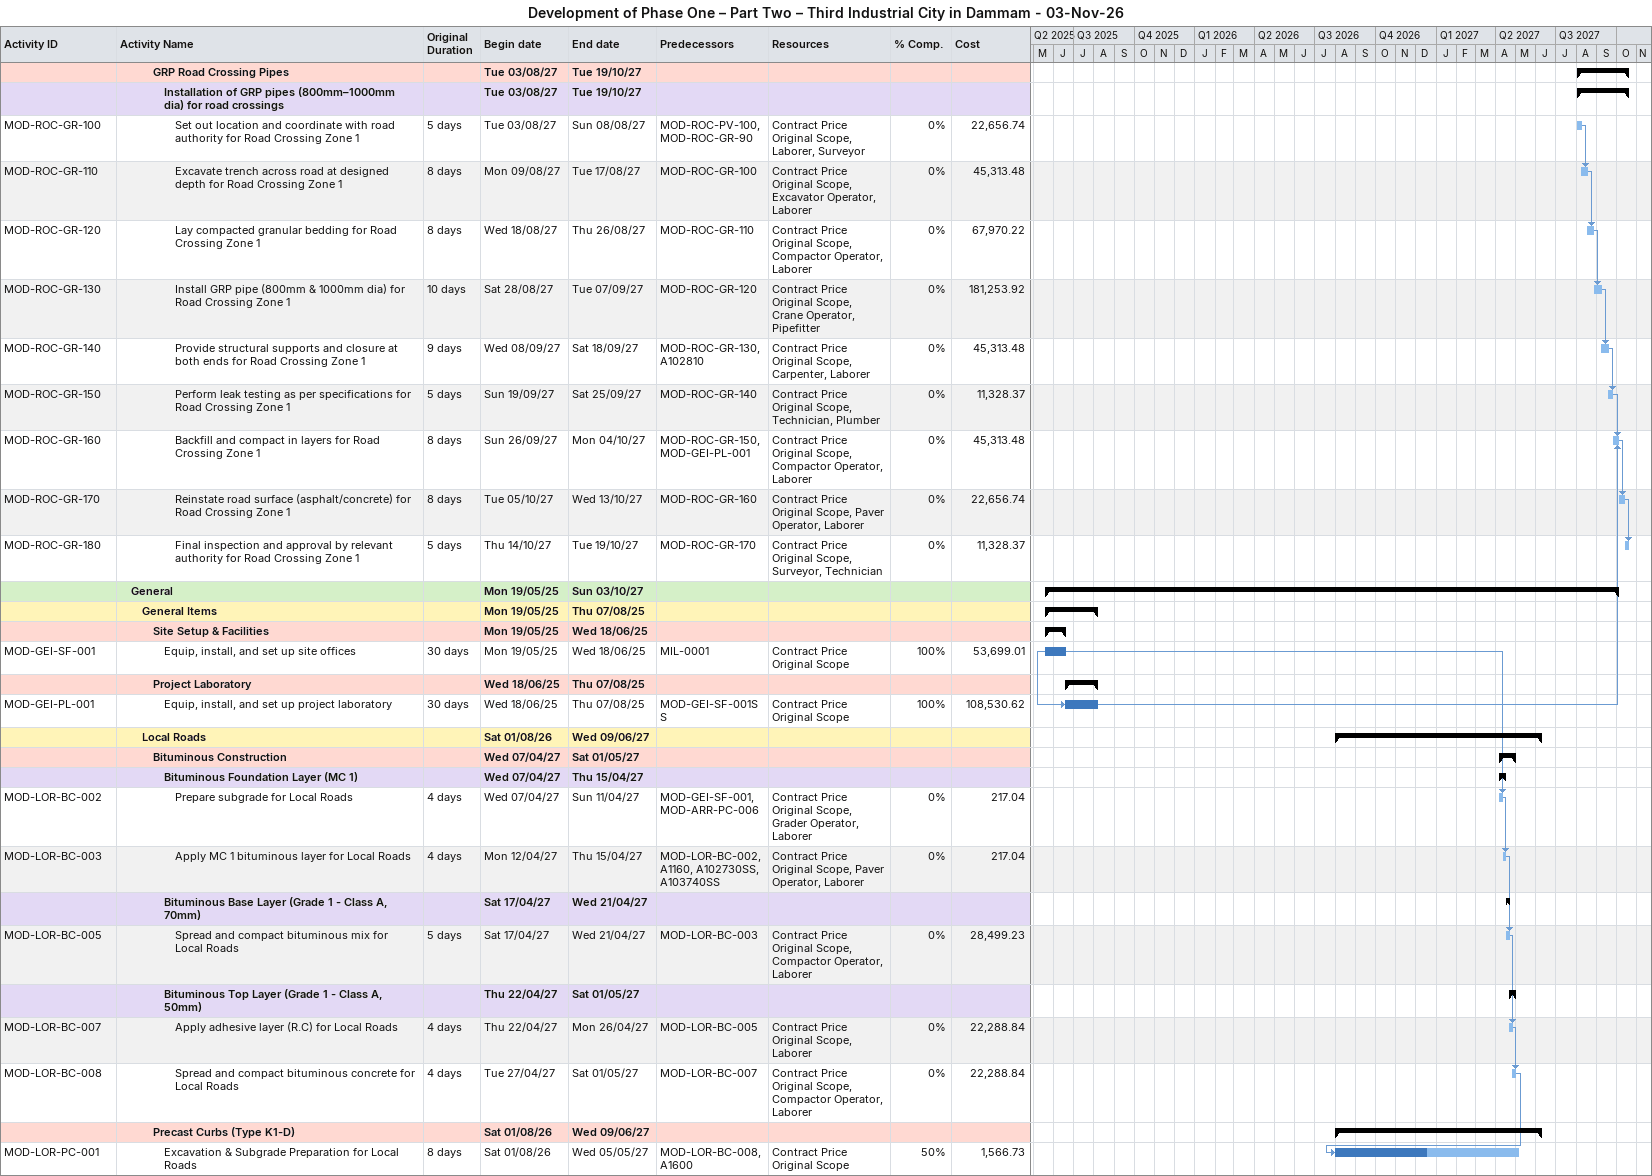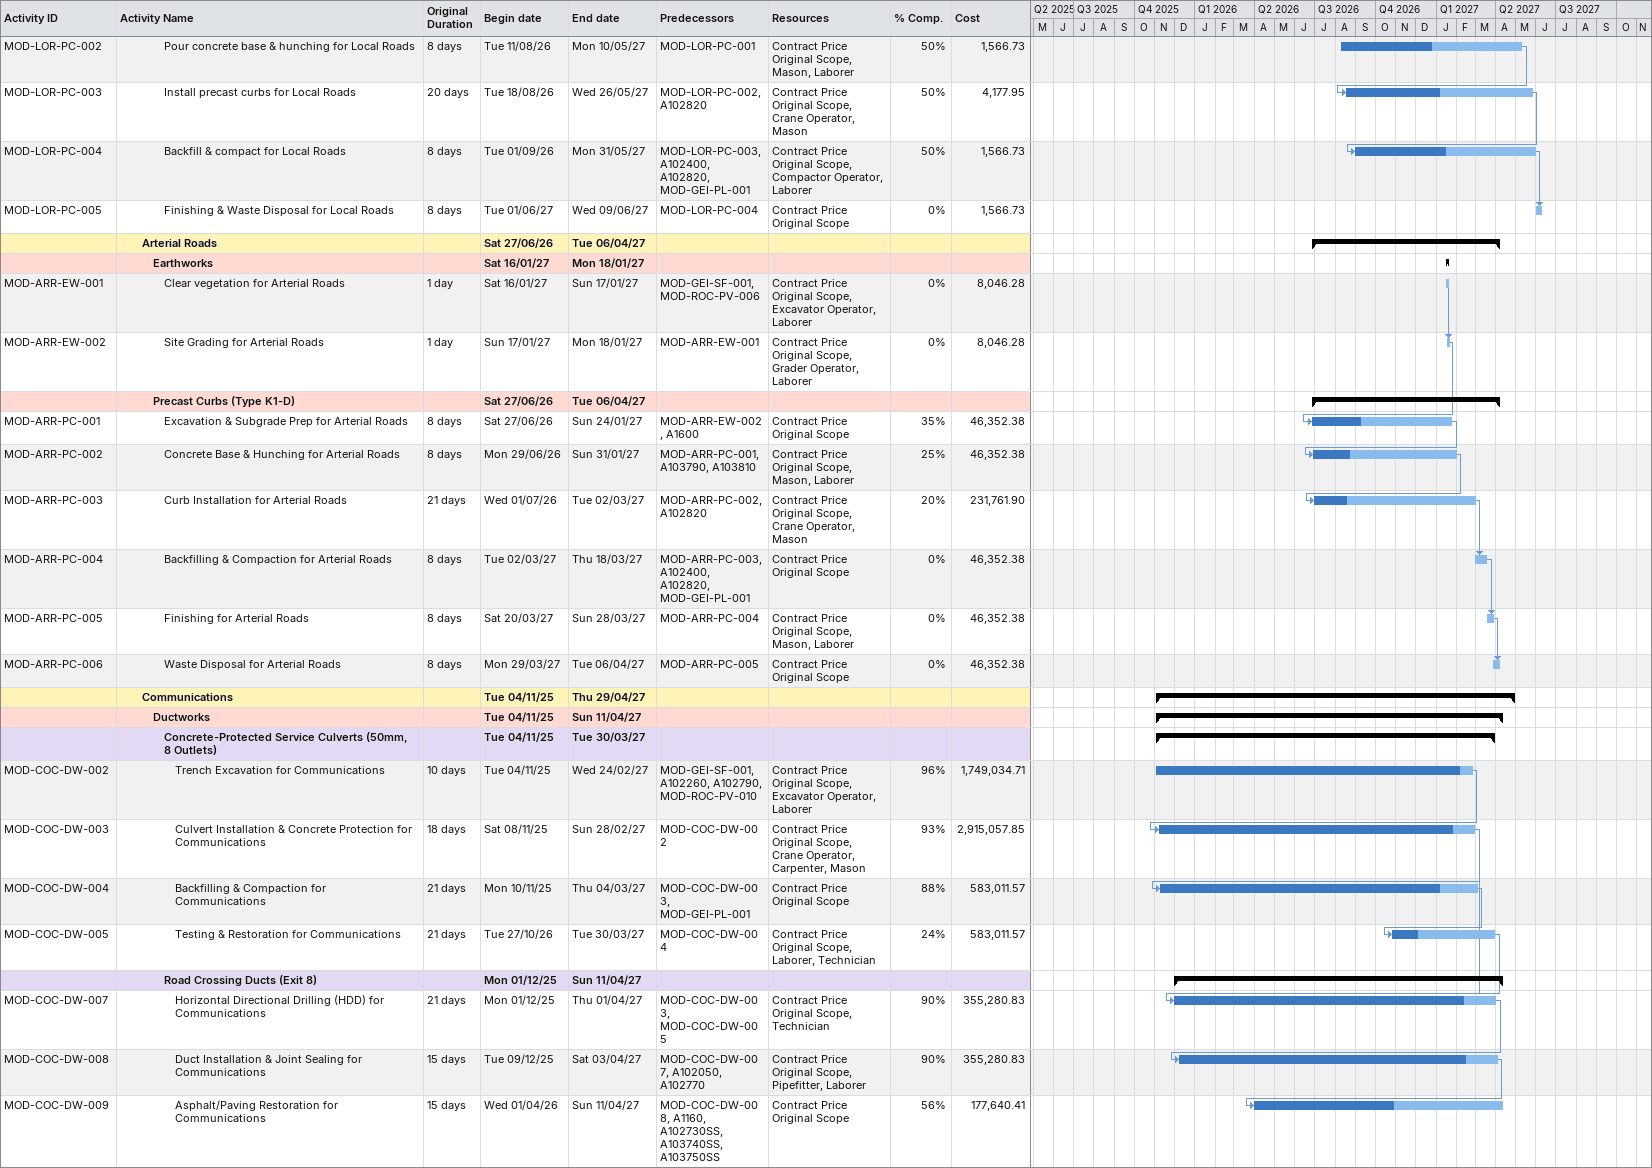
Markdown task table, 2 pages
Development of Phase One – Part Two – Third Industrial City in Dammam - 03-Nov-26

| ID | Level | Task | Original duration | Start | Finish | Predecessors | Resources | % complete | Cost |
|---|---|---|---|---|---|---|---|---|---|
|  | 4 | **GRP Road Crossing Pipes** |  | 2027-08-03 | 2027-10-19 |  |  |  |  |
|  | 5 | **Installation of GRP pipes (800mm–1000mm dia) for road crossings** |  | 2027-08-03 | 2027-10-19 |  |  |  |  |
| MOD-ROC-GR-100 | 6 | Set out location and coordinate with road authority for Road Crossing Zone 1 | 5d | 2027-08-03 | 2027-08-08 | MOD-ROC-PV-100, MOD-ROC-GR-90 | Contract Price Original Scope, Laborer, Surveyor | 0 | 22656.74 |
| MOD-ROC-GR-110 | 6 | Excavate trench across road at designed depth for Road Crossing Zone 1 | 8d | 2027-08-09 | 2027-08-17 | MOD-ROC-GR-100 | Contract Price Original Scope, Excavator Operator, Laborer | 0 | 45313.48 |
| MOD-ROC-GR-120 | 6 | Lay compacted granular bedding for Road Crossing Zone 1 | 8d | 2027-08-18 | 2027-08-26 | MOD-ROC-GR-110 | Contract Price Original Scope, Compactor Operator, Laborer | 0 | 67970.22 |
| MOD-ROC-GR-130 | 6 | Install GRP pipe (800mm & 1000mm dia) for Road Crossing Zone 1 | 10d | 2027-08-28 | 2027-09-07 | MOD-ROC-GR-120 | Contract Price Original Scope, Crane Operator, Pipefitter | 0 | 181253.92 |
| MOD-ROC-GR-140 | 6 | Provide structural supports and closure at both ends for Road Crossing Zone 1 | 9d | 2027-09-08 | 2027-09-18 | MOD-ROC-GR-130, A102810 | Contract Price Original Scope, Carpenter, Laborer | 0 | 45313.48 |
| MOD-ROC-GR-150 | 6 | Perform leak testing as per specifications for Road Crossing Zone 1 | 5d | 2027-09-19 | 2027-09-25 | MOD-ROC-GR-140 | Contract Price Original Scope, Technician, Plumber | 0 | 11328.37 |
| MOD-ROC-GR-160 | 6 | Backfill and compact in layers for Road Crossing Zone 1 | 8d | 2027-09-26 | 2027-10-04 | MOD-ROC-GR-150, MOD-GEI-PL-001 | Contract Price Original Scope, Compactor Operator, Laborer | 0 | 45313.48 |
| MOD-ROC-GR-170 | 6 | Reinstate road surface (asphalt/concrete) for Road Crossing Zone 1 | 8d | 2027-10-05 | 2027-10-13 | MOD-ROC-GR-160 | Contract Price Original Scope, Paver Operator, Laborer | 0 | 22656.74 |
| MOD-ROC-GR-180 | 6 | Final inspection and approval by relevant authority for Road Crossing Zone 1 | 5d | 2027-10-14 | 2027-10-19 | MOD-ROC-GR-170 | Contract Price Original Scope, Surveyor, Technician | 0 | 11328.37 |
|  | 2 | **General** |  | 2025-05-19 | 2027-10-03 |  |  |  |  |
|  | 3 | **General Items** |  | 2025-05-19 | 2025-08-07 |  |  |  |  |
|  | 4 | **Site Setup & Facilities** |  | 2025-05-19 | 2025-06-18 |  |  |  |  |
| MOD-GEI-SF-001 | 5 | Equip, install, and set up site offices | 30d | 2025-05-19 | 2025-06-18 | MIL-0001 | Contract Price Original Scope | 100 | 53699.01 |
|  | 4 | **Project Laboratory** |  | 2025-06-18 | 2025-08-07 |  |  |  |  |
| MOD-GEI-PL-001 | 5 | Equip, install, and set up project laboratory | 30d | 2025-06-18 | 2025-08-07 | MOD-GEI-SF-001SS | Contract Price Original Scope | 100 | 108530.62 |
|  | 3 | **Local Roads** |  | 2026-08-01 | 2027-06-09 |  |  |  |  |
|  | 4 | **Bituminous Construction** |  | 2027-04-07 | 2027-05-01 |  |  |  |  |
|  | 5 | **Bituminous Foundation Layer (MC 1)** |  | 2027-04-07 | 2027-04-15 |  |  |  |  |
| MOD-LOR-BC-002 | 6 | Prepare subgrade for Local Roads | 4d | 2027-04-07 | 2027-04-11 | MOD-GEI-SF-001, MOD-ARR-PC-006 | Contract Price Original Scope, Grader Operator, Laborer | 0 | 217.04 |
| MOD-LOR-BC-003 | 6 | Apply MC 1 bituminous layer for Local Roads | 4d | 2027-04-12 | 2027-04-15 | MOD-LOR-BC-002, A1160, A102730SS, A103740SS | Contract Price Original Scope, Paver Operator, Laborer | 0 | 217.04 |
|  | 5 | **Bituminous Base Layer (Grade 1 - Class A, 70mm)** |  | 2027-04-17 | 2027-04-21 |  |  |  |  |
| MOD-LOR-BC-005 | 6 | Spread and compact bituminous mix for Local Roads | 5d | 2027-04-17 | 2027-04-21 | MOD-LOR-BC-003 | Contract Price Original Scope, Compactor Operator, Laborer | 0 | 28499.23 |
|  | 5 | **Bituminous Top Layer (Grade 1 - Class A, 50mm)** |  | 2027-04-22 | 2027-05-01 |  |  |  |  |
| MOD-LOR-BC-007 | 6 | Apply adhesive layer (R.C) for Local Roads | 4d | 2027-04-22 | 2027-04-26 | MOD-LOR-BC-005 | Contract Price Original Scope, Laborer | 0 | 22288.84 |
| MOD-LOR-BC-008 | 6 | Spread and compact bituminous concrete for Local Roads | 4d | 2027-04-27 | 2027-05-01 | MOD-LOR-BC-007 | Contract Price Original Scope, Compactor Operator, Laborer | 0 | 22288.84 |
|  | 4 | **Precast Curbs (Type K1-D)** |  | 2026-08-01 | 2027-06-09 |  |  |  |  |
| MOD-LOR-PC-001 | 5 | Excavation & Subgrade Preparation for Local Roads | 8d | 2026-08-01 | 2027-05-05 | MOD-LOR-BC-008, A1600 | Contract Price Original Scope | 50 | 1566.73 |
| MOD-LOR-PC-002 | 5 | Pour concrete base & hunching for Local Roads | 8d | 2026-08-11 | 2027-05-10 | MOD-LOR-PC-001 | Contract Price Original Scope, Mason, Laborer | 50 | 1566.73 |
| MOD-LOR-PC-003 | 5 | Install precast curbs for Local Roads | 20d | 2026-08-18 | 2027-05-26 | MOD-LOR-PC-002, A102820 | Contract Price Original Scope, Crane Operator, Mason | 50 | 4177.95 |
| MOD-LOR-PC-004 | 5 | Backfill & compact for Local Roads | 8d | 2026-09-01 | 2027-05-31 | MOD-LOR-PC-003, A102400, A102820, MOD-GEI-PL-001 | Contract Price Original Scope, Compactor Operator, Laborer | 50 | 1566.73 |
| MOD-LOR-PC-005 | 5 | Finishing & Waste Disposal for Local Roads | 8d | 2027-06-01 | 2027-06-09 | MOD-LOR-PC-004 | Contract Price Original Scope | 0 | 1566.73 |
|  | 3 | **Arterial Roads** |  | 2026-06-27 | 2027-04-06 |  |  |  |  |
|  | 4 | **Earthworks** |  | 2027-01-16 | 2027-01-18 |  |  |  |  |
| MOD-ARR-EW-001 | 5 | Clear vegetation for Arterial Roads | 1d | 2027-01-16 | 2027-01-17 | MOD-GEI-SF-001, MOD-ROC-PV-006 | Contract Price Original Scope, Excavator Operator, Laborer | 0 | 8046.28 |
| MOD-ARR-EW-002 | 5 | Site Grading for Arterial Roads | 1d | 2027-01-17 | 2027-01-18 | MOD-ARR-EW-001 | Contract Price Original Scope, Grader Operator, Laborer | 0 | 8046.28 |
|  | 4 | **Precast Curbs (Type K1-D)** |  | 2026-06-27 | 2027-04-06 |  |  |  |  |
| MOD-ARR-PC-001 | 5 | Excavation & Subgrade Prep for Arterial Roads | 8d | 2026-06-27 | 2027-01-24 | MOD-ARR-EW-002, A1600 | Contract Price Original Scope | 35 | 46352.38 |
| MOD-ARR-PC-002 | 5 | Concrete Base & Hunching for Arterial Roads | 8d | 2026-06-29 | 2027-01-31 | MOD-ARR-PC-001, A103790, A103810 | Contract Price Original Scope, Mason, Laborer | 25 | 46352.38 |
| MOD-ARR-PC-003 | 5 | Curb Installation for Arterial Roads | 21d | 2026-07-01 | 2027-03-02 | MOD-ARR-PC-002, A102820 | Contract Price Original Scope, Crane Operator, Mason | 20 | 231761.90 |
| MOD-ARR-PC-004 | 5 | Backfilling & Compaction for Arterial Roads | 8d | 2027-03-02 | 2027-03-18 | MOD-ARR-PC-003, A102400, A102820, MOD-GEI-PL-001 | Contract Price Original Scope | 0 | 46352.38 |
| MOD-ARR-PC-005 | 5 | Finishing for Arterial Roads | 8d | 2027-03-20 | 2027-03-28 | MOD-ARR-PC-004 | Contract Price Original Scope, Mason, Laborer | 0 | 46352.38 |
| MOD-ARR-PC-006 | 5 | Waste Disposal for Arterial Roads | 8d | 2027-03-29 | 2027-04-06 | MOD-ARR-PC-005 | Contract Price Original Scope | 0 | 46352.38 |
|  | 3 | **Communications** |  | 2025-11-04 | 2027-04-29 |  |  |  |  |
|  | 4 | **Ductworks** |  | 2025-11-04 | 2027-04-11 |  |  |  |  |
|  | 5 | **Concrete-Protected Service Culverts (50mm, 8 Outlets)** |  | 2025-11-04 | 2027-03-30 |  |  |  |  |
| MOD-COC-DW-002 | 6 | Trench Excavation for Communications | 10d | 2025-11-04 | 2027-02-24 | MOD-GEI-SF-001, A102260, A102790, MOD-ROC-PV-010 | Contract Price Original Scope, Excavator Operator, Laborer | 96 | 1749034.71 |
| MOD-COC-DW-003 | 6 | Culvert Installation & Concrete Protection for Communications | 18d | 2025-11-08 | 2027-02-28 | MOD-COC-DW-002 | Contract Price Original Scope, Crane Operator, Carpenter, Mason | 93 | 2915057.85 |
| MOD-COC-DW-004 | 6 | Backfilling & Compaction for Communications | 21d | 2025-11-10 | 2027-03-04 | MOD-COC-DW-003, MOD-GEI-PL-001 | Contract Price Original Scope | 88 | 583011.57 |
| MOD-COC-DW-005 | 6 | Testing & Restoration for Communications | 21d | 2026-10-27 | 2027-03-30 | MOD-COC-DW-004 | Contract Price Original Scope, Laborer, Technician | 24 | 583011.57 |
|  | 5 | **Road Crossing Ducts (Exit 8)** |  | 2025-12-01 | 2027-04-11 |  |  |  |  |
| MOD-COC-DW-007 | 6 | Horizontal Directional Drilling (HDD) for Communications | 21d | 2025-12-01 | 2027-04-01 | MOD-COC-DW-003, MOD-COC-DW-005 | Contract Price Original Scope, Technician | 90 | 355280.83 |
| MOD-COC-DW-008 | 6 | Duct Installation & Joint Sealing for Communications | 15d | 2025-12-09 | 2027-04-03 | MOD-COC-DW-007, A102050, A102770 | Contract Price Original Scope, Pipefitter, Laborer | 90 | 355280.83 |
| MOD-COC-DW-009 | 6 | Asphalt/Paving Restoration for Communications | 15d | 2026-04-01 | 2027-04-11 | MOD-COC-DW-008, A1160, A102730SS, A103740SS, A103750SS | Contract Price Original Scope | 56 | 177640.41 |
